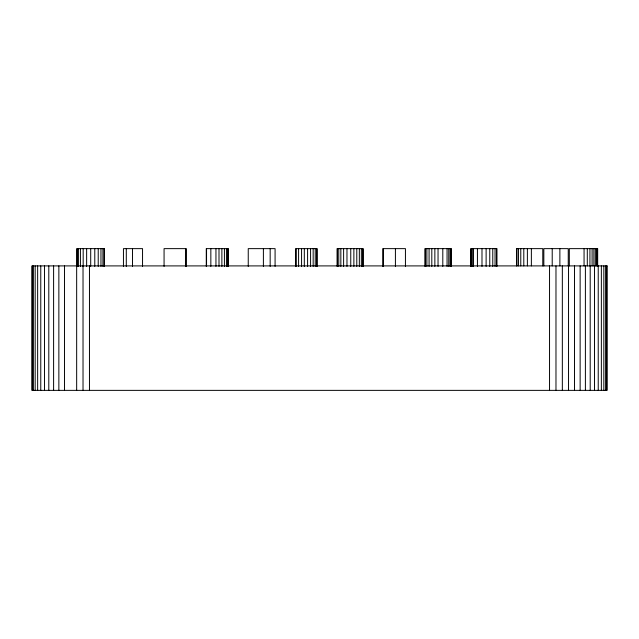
<?xml version="1.0" encoding="UTF-8"?>
<svg xmlns="http://www.w3.org/2000/svg" width="639" height="639" viewBox="0 0 639 639"><rect width="100%" height="100%" fill="white"/><g stroke="black" fill="none" stroke-linecap="round" stroke-linejoin="round"><path stroke-width="0.96" d="M606.691 265.904L606.691 390.365M605.604 265.904L605.604 390.365M603.823 265.904L603.823 390.365M601.355 265.904L601.355 390.365M598.232 265.904L598.232 390.365M597.673 265.904L597.673 248.635L569.317 248.635L569.317 265.904M597.401 248.635L597.401 265.904M597.281 248.635L597.281 265.904M596.499 248.635L596.499 265.904M595.356 248.635L595.356 265.904M594.502 265.904L594.502 390.365M593.895 248.635L593.895 265.904M592.097 248.635L592.097 265.904M590.204 265.904L590.204 390.365M589.933 248.635L589.933 265.904M587.297 248.635L587.297 265.904M585.396 265.904L585.396 390.365M584.062 248.635L584.062 265.904M580.14 265.904L580.14 390.365M574.493 265.904L574.493 390.365M568.534 265.904L568.534 390.365M568.247 265.904L568.247 248.635L543.837 248.635L543.837 265.904M562.336 265.904L562.336 390.365M559.876 248.635L559.876 265.904M555.978 265.904L555.978 390.365M552.216 248.635L552.216 265.904M549.54 265.904L549.54 390.365M542.775 265.904L542.775 248.635L516.512 248.635L516.512 265.904M531.368 248.635L531.368 265.904M527.383 248.635L527.383 265.904M523.796 248.635L523.796 265.904M520.769 248.635L520.769 265.904M518.461 248.635L518.461 265.904M516.999 248.635L516.999 265.904M496.966 266.399L496.966 248.635L470.927 248.635L470.927 266.399M496.487 248.635L496.487 266.399M495.049 248.635L495.049 266.399M492.773 248.635L492.773 266.399M489.762 248.635L489.762 266.399M486.119 248.635L486.119 266.399M481.99 248.635L481.99 266.399M477.429 248.635L477.429 266.399M473.483 248.635L473.483 266.399M472.293 248.635L472.293 266.399M471.27 248.635L471.27 266.399M471.183 248.635L471.183 266.399M451.27 266.399L451.27 248.635L424.919 248.635L424.919 266.399M450.982 248.635L450.878 266.399M450.112 248.635L450.112 266.399M448.762 248.635L448.762 266.399M447.06 248.635L447.06 266.399M442.803 248.635L442.803 266.399M438.042 248.635L438.042 266.399M434.855 248.635L434.855 266.399M431.804 248.635L431.804 266.399M429.081 248.635L429.081 266.399M426.868 248.635L426.868 266.399M425.406 248.635L425.406 266.399M405.438 266.399L405.438 248.635L382.753 248.635L382.753 266.399M395.413 248.635L395.413 266.399M383.416 248.635L383.416 266.399M363.096 266.399L363.096 248.635L337.065 248.635L337.065 266.399M362.76 248.635L362.76 266.399M362.664 248.635L362.664 266.399M361.354 248.635L361.354 266.399M359.342 248.635L359.342 266.399M356.786 248.635L356.786 266.399M353.87 248.635L353.87 266.399M350.755 248.635L350.755 266.399M346.969 248.635L346.969 266.399M343.614 248.635L343.614 266.399M340.835 248.635L340.835 266.399M338.766 248.635L338.766 266.399M337.488 248.635L337.488 266.399M317.048 266.399L317.048 248.635L295.737 248.635L295.737 266.399M316.76 248.635L316.76 266.399M316.601 248.635L316.601 266.399M315.235 248.635L315.235 266.399M313.166 248.635L313.166 266.399M310.578 248.635L310.578 266.399M307.591 248.635L307.591 266.399M304.316 248.635L304.316 266.399M301.568 248.635L301.568 266.399M298.589 248.635L298.589 266.399M296.089 248.635L296.089 266.399M275.082 266.399L275.082 248.635L248.244 248.635L248.244 266.399M270.169 248.635L270.169 266.399M263.396 248.635L263.396 266.399M228.235 266.399L228.235 248.635L206.277 248.635L206.277 266.399M227.875 266.399L227.875 248.635L227.788 266.399M226.454 248.635L226.454 266.399M224.417 248.635L224.417 266.399M221.877 248.635L221.877 266.399M219.001 248.635L219.001 266.399M215.95 248.635L215.95 266.399M210.846 248.635L210.846 266.399M206.549 248.635L206.549 266.399M186.109 266.399L186.109 248.635L164.071 248.635L164.071 266.399M185.885 248.635L185.853 266.399M142.545 266.399L142.545 248.635L123.447 248.635L123.447 266.399M132.481 248.635L132.481 266.399M126.298 248.635L126.298 266.399M104.508 266.399L104.508 248.635L76.8 248.635L76.8 266.399M104.117 248.635L104.117 266.399M102.935 248.635L102.935 266.399M100.962 248.635L100.962 266.399M98.222 248.635L98.222 266.399M94.78 248.635L94.78 266.399M90.706 248.635L90.706 266.399M89.46 265.904L89.46 390.365M86.64 248.635L86.64 266.399M83.182 248.635L83.182 266.399M83.022 265.904L83.022 390.365M80.418 248.635L80.418 266.399M78.413 248.635L78.413 266.399M77.199 248.635L77.199 266.399M76.664 265.904L76.664 390.365M64.507 265.904L64.507 390.365M58.86 265.904L58.86 390.365M53.604 265.904L53.604 390.365M48.796 265.904L48.796 390.365M44.498 265.904L44.498 390.365M40.768 265.904L40.768 390.365M37.645 265.904L37.645 390.365M35.177 265.904L35.177 390.365M33.396 265.904L33.396 390.365M32.309 265.904L32.309 390.365M607.05 265.904L31.95 265.904L31.95 390.365L607.05 390.365L607.05 265.904"/></g></svg>
